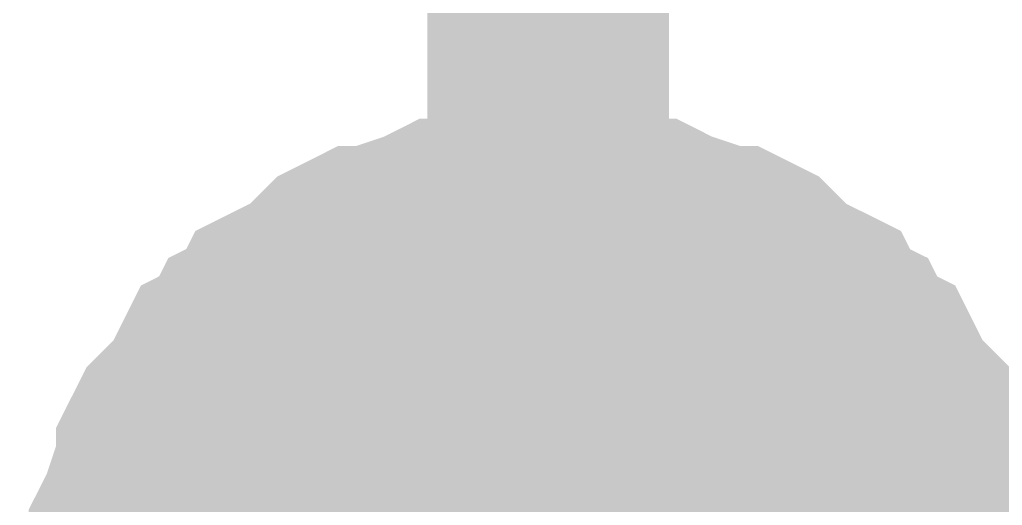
# Model space of a CAD drawing. Header units: inches. Extents: x 0 to 432, y 0 to 280.
# Drawn here: x 177.15 to 178.368, y 162.717 to 163.32 of the extents above; entities that cross this region are included whole.
import ezdxf

# ---------------------------------------------------------------- set-up
doc = ezdxf.new("R2010")
doc.units = ezdxf.units.IN
doc.layers.add('Sheet', color=255, linetype='Continuous')

msp = doc.modelspace()

# ---------------------------------------------------------------- linework, layer by layer
at = {"layer": 'Sheet'}
for points in [[(177.8053, 162.5529, 0.2997, 0.2997, 0), (177.8053, 167.6288, 0.2997, 0.2997, 0), (185.4197, 167.6288, 0.2997, 0.2997, 0)], [(177.2999, 162.5529, 0.2997, 0.2997, 0), (177.2999, 162.5753, 0.2997, 0.2997, 0), (177.2999, 162.609, 0.2997, 0.2997, 0), (177.3111, 162.6315, 0.2997, 0.2997, 0), (177.3111, 162.6539, 0.2997, 0.2997, 0), (177.3111, 162.6764, 0.2997, 0.2997, 0), (177.3224, 162.6988, 0.2997, 0.2997, 0), (177.3336, 162.7325, 0.2997, 0.2997, 0), (177.3448, 162.755, 0.2997, 0.2997, 0), (177.3448, 162.7775, 0.2997, 0.2997, 0), (177.3561, 162.7999, 0.2997, 0.2997, 0), (177.3673, 162.8111, 0.2997, 0.2997, 0), (177.3897, 162.8336, 0.2997, 0.2997, 0), (177.401, 162.8561, 0.2997, 0.2997, 0), (177.4122, 162.8785, 0.2997, 0.2997, 0), (177.4347, 162.8898, 0.2997, 0.2997, 0), (177.4459, 162.9122, 0.2997, 0.2997, 0), (177.4684, 162.9234, 0.2997, 0.2997, 0), (177.4796, 162.9459, 0.2997, 0.2997, 0), (177.5021, 162.9571, 0.2997, 0.2997, 0), (177.5245, 162.9684, 0.2997, 0.2997, 0), (177.547, 162.9908, 0.2997, 0.2997, 0), (177.5582, 163.002, 0.2997, 0.2997, 0), (177.5807, 163.0133, 0.2997, 0.2997, 0), (177.6031, 163.0133, 0.2997, 0.2997, 0), (177.6256, 163.0245, 0.2997, 0.2997, 0), (177.6593, 163.0357, 0.2997, 0.2997, 0), (177.6817, 163.047, 0.2997, 0.2997, 0), (177.7042, 163.047, 0.2997, 0.2997, 0), (177.7267, 163.047, 0.2997, 0.2997, 0), (177.7491, 163.0582, 0.2997, 0.2997, 0), (177.7828, 163.0582, 0.2997, 0.2997, 0), (177.8053, 163.0582, 0.2997, 0.2997, 0)], [(177.2999, 162.5529, 0.2997, 0.2997, 0), (177.2999, 162.5753, 0.2997, 0.2997, 0), (177.2999, 162.609, 0.2997, 0.2997, 0), (177.3111, 162.6315, 0.2997, 0.2997, 0), (177.3111, 162.6539, 0.2997, 0.2997, 0), (177.3111, 162.6764, 0.2997, 0.2997, 0), (177.3224, 162.6988, 0.2997, 0.2997, 0), (177.3336, 162.7325, 0.2997, 0.2997, 0), (177.3448, 162.755, 0.2997, 0.2997, 0), (177.3448, 162.7775, 0.2997, 0.2997, 0), (177.3561, 162.7999, 0.2997, 0.2997, 0), (177.3673, 162.8111, 0.2997, 0.2997, 0), (177.3897, 162.8336, 0.2997, 0.2997, 0), (177.401, 162.8561, 0.2997, 0.2997, 0), (177.4122, 162.8785, 0.2997, 0.2997, 0), (177.4347, 162.8898, 0.2997, 0.2997, 0), (177.4459, 162.9122, 0.2997, 0.2997, 0), (177.4684, 162.9234, 0.2997, 0.2997, 0), (177.4796, 162.9459, 0.2997, 0.2997, 0), (177.5021, 162.9571, 0.2997, 0.2997, 0), (177.5245, 162.9684, 0.2997, 0.2997, 0), (177.547, 162.9908, 0.2997, 0.2997, 0), (177.5582, 163.002, 0.2997, 0.2997, 0), (177.5807, 163.0133, 0.2997, 0.2997, 0), (177.6031, 163.0133, 0.2997, 0.2997, 0), (177.6256, 163.0245, 0.2997, 0.2997, 0), (177.6593, 163.0357, 0.2997, 0.2997, 0), (177.6817, 163.047, 0.2997, 0.2997, 0), (177.7042, 163.047, 0.2997, 0.2997, 0), (177.7267, 163.047, 0.2997, 0.2997, 0), (177.7491, 163.0582, 0.2997, 0.2997, 0), (177.7828, 163.0582, 0.2997, 0.2997, 0), (177.8053, 163.0582, 0.2997, 0.2997, 0)], [(177.2999, 162.5529, 0.2997, 0.2997, 0), (177.2999, 162.5753, 0.2997, 0.2997, 0), (177.2999, 162.609, 0.2997, 0.2997, 0), (177.3111, 162.6315, 0.2997, 0.2997, 0), (177.3111, 162.6539, 0.2997, 0.2997, 0), (177.3111, 162.6764, 0.2997, 0.2997, 0), (177.3224, 162.6988, 0.2997, 0.2997, 0), (177.3336, 162.7325, 0.2997, 0.2997, 0), (177.3448, 162.755, 0.2997, 0.2997, 0), (177.3448, 162.7775, 0.2997, 0.2997, 0), (177.3561, 162.7999, 0.2997, 0.2997, 0), (177.3673, 162.8111, 0.2997, 0.2997, 0), (177.3897, 162.8336, 0.2997, 0.2997, 0), (177.401, 162.8561, 0.2997, 0.2997, 0), (177.4122, 162.8785, 0.2997, 0.2997, 0), (177.4347, 162.8898, 0.2997, 0.2997, 0), (177.4459, 162.9122, 0.2997, 0.2997, 0), (177.4684, 162.9234, 0.2997, 0.2997, 0), (177.4796, 162.9459, 0.2997, 0.2997, 0), (177.5021, 162.9571, 0.2997, 0.2997, 0), (177.5245, 162.9684, 0.2997, 0.2997, 0), (177.547, 162.9908, 0.2997, 0.2997, 0), (177.5582, 163.002, 0.2997, 0.2997, 0), (177.5807, 163.0133, 0.2997, 0.2997, 0), (177.6031, 163.0133, 0.2997, 0.2997, 0), (177.6256, 163.0245, 0.2997, 0.2997, 0), (177.6593, 163.0357, 0.2997, 0.2997, 0), (177.6817, 163.047, 0.2997, 0.2997, 0), (177.7042, 163.047, 0.2997, 0.2997, 0), (177.7267, 163.047, 0.2997, 0.2997, 0), (177.7491, 163.0582, 0.2997, 0.2997, 0), (177.7828, 163.0582, 0.2997, 0.2997, 0), (177.8053, 163.0582, 0.2997, 0.2997, 0)], [(177.2999, 162.5529, 0.2997, 0.2997, 0), (177.2999, 162.5753, 0.2997, 0.2997, 0), (177.2999, 162.609, 0.2997, 0.2997, 0), (177.3111, 162.6315, 0.2997, 0.2997, 0), (177.3111, 162.6539, 0.2997, 0.2997, 0), (177.3111, 162.6764, 0.2997, 0.2997, 0), (177.3224, 162.6988, 0.2997, 0.2997, 0), (177.3336, 162.7325, 0.2997, 0.2997, 0), (177.3448, 162.755, 0.2997, 0.2997, 0), (177.3448, 162.7775, 0.2997, 0.2997, 0), (177.3561, 162.7999, 0.2997, 0.2997, 0), (177.3673, 162.8111, 0.2997, 0.2997, 0), (177.3897, 162.8336, 0.2997, 0.2997, 0), (177.401, 162.8561, 0.2997, 0.2997, 0), (177.4122, 162.8785, 0.2997, 0.2997, 0), (177.4347, 162.8898, 0.2997, 0.2997, 0), (177.4459, 162.9122, 0.2997, 0.2997, 0), (177.4684, 162.9234, 0.2997, 0.2997, 0), (177.4796, 162.9459, 0.2997, 0.2997, 0), (177.5021, 162.9571, 0.2997, 0.2997, 0), (177.5245, 162.9684, 0.2997, 0.2997, 0), (177.547, 162.9908, 0.2997, 0.2997, 0), (177.5582, 163.002, 0.2997, 0.2997, 0), (177.5807, 163.0133, 0.2997, 0.2997, 0), (177.6031, 163.0133, 0.2997, 0.2997, 0), (177.6256, 163.0245, 0.2997, 0.2997, 0), (177.6593, 163.0357, 0.2997, 0.2997, 0), (177.6817, 163.047, 0.2997, 0.2997, 0), (177.7042, 163.047, 0.2997, 0.2997, 0), (177.7267, 163.047, 0.2997, 0.2997, 0), (177.7491, 163.0582, 0.2997, 0.2997, 0), (177.7828, 163.0582, 0.2997, 0.2997, 0), (177.8053, 163.0582, 0.2997, 0.2997, 0)], [(177.2999, 162.5529, 0.2997, 0.2997, 0), (177.2999, 162.5753, 0.2997, 0.2997, 0), (177.2999, 162.609, 0.2997, 0.2997, 0), (177.3111, 162.6315, 0.2997, 0.2997, 0), (177.3111, 162.6539, 0.2997, 0.2997, 0), (177.3111, 162.6764, 0.2997, 0.2997, 0), (177.3224, 162.6988, 0.2997, 0.2997, 0), (177.3336, 162.7325, 0.2997, 0.2997, 0), (177.3448, 162.755, 0.2997, 0.2997, 0), (177.3448, 162.7775, 0.2997, 0.2997, 0), (177.3561, 162.7999, 0.2997, 0.2997, 0), (177.3673, 162.8111, 0.2997, 0.2997, 0), (177.3897, 162.8336, 0.2997, 0.2997, 0), (177.401, 162.8561, 0.2997, 0.2997, 0), (177.4122, 162.8785, 0.2997, 0.2997, 0), (177.4347, 162.8898, 0.2997, 0.2997, 0), (177.4459, 162.9122, 0.2997, 0.2997, 0), (177.4684, 162.9234, 0.2997, 0.2997, 0), (177.4796, 162.9459, 0.2997, 0.2997, 0), (177.5021, 162.9571, 0.2997, 0.2997, 0), (177.5245, 162.9684, 0.2997, 0.2997, 0), (177.547, 162.9908, 0.2997, 0.2997, 0), (177.5582, 163.002, 0.2997, 0.2997, 0), (177.5807, 163.0133, 0.2997, 0.2997, 0), (177.6031, 163.0133, 0.2997, 0.2997, 0), (177.6256, 163.0245, 0.2997, 0.2997, 0), (177.6593, 163.0357, 0.2997, 0.2997, 0), (177.6817, 163.047, 0.2997, 0.2997, 0), (177.7042, 163.047, 0.2997, 0.2997, 0), (177.7267, 163.047, 0.2997, 0.2997, 0), (177.7491, 163.0582, 0.2997, 0.2997, 0), (177.7828, 163.0582, 0.2997, 0.2997, 0), (177.8053, 163.0582, 0.2997, 0.2997, 0)], [(177.2999, 162.5529, 0.2997, 0.2997, 0), (177.2999, 162.5753, 0.2997, 0.2997, 0), (177.2999, 162.609, 0.2997, 0.2997, 0), (177.3111, 162.6315, 0.2997, 0.2997, 0), (177.3111, 162.6539, 0.2997, 0.2997, 0), (177.3111, 162.6764, 0.2997, 0.2997, 0), (177.3224, 162.6988, 0.2997, 0.2997, 0), (177.3336, 162.7325, 0.2997, 0.2997, 0), (177.3448, 162.755, 0.2997, 0.2997, 0), (177.3448, 162.7775, 0.2997, 0.2997, 0), (177.3561, 162.7999, 0.2997, 0.2997, 0), (177.3673, 162.8111, 0.2997, 0.2997, 0), (177.3897, 162.8336, 0.2997, 0.2997, 0), (177.401, 162.8561, 0.2997, 0.2997, 0), (177.4122, 162.8785, 0.2997, 0.2997, 0), (177.4347, 162.8898, 0.2997, 0.2997, 0), (177.4459, 162.9122, 0.2997, 0.2997, 0), (177.4684, 162.9234, 0.2997, 0.2997, 0), (177.4796, 162.9459, 0.2997, 0.2997, 0), (177.5021, 162.9571, 0.2997, 0.2997, 0), (177.5245, 162.9684, 0.2997, 0.2997, 0), (177.547, 162.9908, 0.2997, 0.2997, 0), (177.5582, 163.002, 0.2997, 0.2997, 0), (177.5807, 163.0133, 0.2997, 0.2997, 0), (177.6031, 163.0133, 0.2997, 0.2997, 0), (177.6256, 163.0245, 0.2997, 0.2997, 0), (177.6593, 163.0357, 0.2997, 0.2997, 0), (177.6817, 163.047, 0.2997, 0.2997, 0), (177.7042, 163.047, 0.2997, 0.2997, 0), (177.7267, 163.047, 0.2997, 0.2997, 0), (177.7491, 163.0582, 0.2997, 0.2997, 0), (177.7828, 163.0582, 0.2997, 0.2997, 0), (177.8053, 163.0582, 0.2997, 0.2997, 0)], [(177.2999, 162.5529, 0.2997, 0.2997, 0), (177.2999, 162.5753, 0.2997, 0.2997, 0), (177.2999, 162.609, 0.2997, 0.2997, 0), (177.3111, 162.6315, 0.2997, 0.2997, 0), (177.3111, 162.6539, 0.2997, 0.2997, 0), (177.3111, 162.6764, 0.2997, 0.2997, 0), (177.3224, 162.6988, 0.2997, 0.2997, 0), (177.3336, 162.7325, 0.2997, 0.2997, 0), (177.3448, 162.755, 0.2997, 0.2997, 0), (177.3448, 162.7775, 0.2997, 0.2997, 0), (177.3561, 162.7999, 0.2997, 0.2997, 0), (177.3673, 162.8111, 0.2997, 0.2997, 0), (177.3897, 162.8336, 0.2997, 0.2997, 0), (177.401, 162.8561, 0.2997, 0.2997, 0), (177.4122, 162.8785, 0.2997, 0.2997, 0), (177.4347, 162.8898, 0.2997, 0.2997, 0), (177.4459, 162.9122, 0.2997, 0.2997, 0), (177.4684, 162.9234, 0.2997, 0.2997, 0), (177.4796, 162.9459, 0.2997, 0.2997, 0), (177.5021, 162.9571, 0.2997, 0.2997, 0), (177.5245, 162.9684, 0.2997, 0.2997, 0), (177.547, 162.9908, 0.2997, 0.2997, 0), (177.5582, 163.002, 0.2997, 0.2997, 0), (177.5807, 163.0133, 0.2997, 0.2997, 0), (177.6031, 163.0133, 0.2997, 0.2997, 0), (177.6256, 163.0245, 0.2997, 0.2997, 0), (177.6593, 163.0357, 0.2997, 0.2997, 0), (177.6817, 163.047, 0.2997, 0.2997, 0), (177.7042, 163.047, 0.2997, 0.2997, 0), (177.7267, 163.047, 0.2997, 0.2997, 0), (177.7491, 163.0582, 0.2997, 0.2997, 0), (177.7828, 163.0582, 0.2997, 0.2997, 0), (177.8053, 163.0582, 0.2997, 0.2997, 0)], [(177.8053, 163.0582, 0.2997, 0.2997, 0), (177.8053, 163.0582, 0.2997, 0.2997, 0)], [(177.8053, 163.0582, 0.2997, 0.2997, 0), (177.8277, 163.0582, 0.2997, 0.2997, 0), (177.8614, 163.0582, 0.2997, 0.2997, 0), (177.8839, 163.047, 0.2997, 0.2997, 0), (177.9064, 163.047, 0.2997, 0.2997, 0), (177.9288, 163.047, 0.2997, 0.2997, 0), (177.9513, 163.0357, 0.2997, 0.2997, 0), (177.985, 163.0245, 0.2997, 0.2997, 0), (178.0074, 163.0133, 0.2997, 0.2997, 0), (178.0299, 163.0133, 0.2997, 0.2997, 0), (178.0524, 163.002, 0.2997, 0.2997, 0), (178.0636, 162.9908, 0.2997, 0.2997, 0), (178.0861, 162.9684, 0.2997, 0.2997, 0), (178.1085, 162.9571, 0.2997, 0.2997, 0), (178.131, 162.9459, 0.2997, 0.2997, 0), (178.1422, 162.9234, 0.2997, 0.2997, 0), (178.1647, 162.9122, 0.2997, 0.2997, 0), (178.1759, 162.8898, 0.2997, 0.2997, 0), (178.1984, 162.8785, 0.2997, 0.2997, 0), (178.2096, 162.8561, 0.2997, 0.2997, 0), (178.2208, 162.8336, 0.2997, 0.2997, 0), (178.2433, 162.8111, 0.2997, 0.2997, 0), (178.2545, 162.7999, 0.2997, 0.2997, 0), (178.2657, 162.7775, 0.2997, 0.2997, 0), (178.2657, 162.755, 0.2997, 0.2997, 0), (178.277, 162.7325, 0.2997, 0.2997, 0), (178.2882, 162.6988, 0.2997, 0.2997, 0), (178.2994, 162.6764, 0.2997, 0.2997, 0), (178.2994, 162.6539, 0.2997, 0.2997, 0), (178.2994, 162.6315, 0.2997, 0.2997, 0), (178.3107, 162.609, 0.2997, 0.2997, 0), (178.3107, 162.5753, 0.2997, 0.2997, 0), (178.3107, 162.5529, 0.2997, 0.2997, 0)], [(177.8053, 163.0582, 0.2997, 0.2997, 0), (177.8053, 163.0582, 0.2997, 0.2997, 0)], [(177.8053, 163.0582, 0.2997, 0.2997, 0), (177.8277, 163.0582, 0.2997, 0.2997, 0), (177.8614, 163.0582, 0.2997, 0.2997, 0), (177.8839, 163.047, 0.2997, 0.2997, 0), (177.9064, 163.047, 0.2997, 0.2997, 0), (177.9288, 163.047, 0.2997, 0.2997, 0), (177.9513, 163.0357, 0.2997, 0.2997, 0), (177.985, 163.0245, 0.2997, 0.2997, 0), (178.0074, 163.0133, 0.2997, 0.2997, 0), (178.0299, 163.0133, 0.2997, 0.2997, 0), (178.0524, 163.002, 0.2997, 0.2997, 0), (178.0636, 162.9908, 0.2997, 0.2997, 0), (178.0861, 162.9684, 0.2997, 0.2997, 0), (178.1085, 162.9571, 0.2997, 0.2997, 0), (178.131, 162.9459, 0.2997, 0.2997, 0), (178.1422, 162.9234, 0.2997, 0.2997, 0), (178.1647, 162.9122, 0.2997, 0.2997, 0), (178.1759, 162.8898, 0.2997, 0.2997, 0), (178.1984, 162.8785, 0.2997, 0.2997, 0), (178.2096, 162.8561, 0.2997, 0.2997, 0), (178.2208, 162.8336, 0.2997, 0.2997, 0), (178.2433, 162.8111, 0.2997, 0.2997, 0), (178.2545, 162.7999, 0.2997, 0.2997, 0), (178.2657, 162.7775, 0.2997, 0.2997, 0), (178.2657, 162.755, 0.2997, 0.2997, 0), (178.277, 162.7325, 0.2997, 0.2997, 0), (178.2882, 162.6988, 0.2997, 0.2997, 0), (178.2994, 162.6764, 0.2997, 0.2997, 0), (178.2994, 162.6539, 0.2997, 0.2997, 0), (178.2994, 162.6315, 0.2997, 0.2997, 0), (178.3107, 162.609, 0.2997, 0.2997, 0), (178.3107, 162.5753, 0.2997, 0.2997, 0), (178.3107, 162.5529, 0.2997, 0.2997, 0)], [(177.8053, 163.0582, 0.2997, 0.2997, 0), (177.8053, 163.0582, 0.2997, 0.2997, 0)], [(177.8053, 163.0582, 0.2997, 0.2997, 0), (177.8277, 163.0582, 0.2997, 0.2997, 0), (177.8614, 163.0582, 0.2997, 0.2997, 0), (177.8839, 163.047, 0.2997, 0.2997, 0), (177.9064, 163.047, 0.2997, 0.2997, 0), (177.9288, 163.047, 0.2997, 0.2997, 0), (177.9513, 163.0357, 0.2997, 0.2997, 0), (177.985, 163.0245, 0.2997, 0.2997, 0), (178.0074, 163.0133, 0.2997, 0.2997, 0), (178.0299, 163.0133, 0.2997, 0.2997, 0), (178.0524, 163.002, 0.2997, 0.2997, 0), (178.0636, 162.9908, 0.2997, 0.2997, 0), (178.0861, 162.9684, 0.2997, 0.2997, 0), (178.1085, 162.9571, 0.2997, 0.2997, 0), (178.131, 162.9459, 0.2997, 0.2997, 0), (178.1422, 162.9234, 0.2997, 0.2997, 0), (178.1647, 162.9122, 0.2997, 0.2997, 0), (178.1759, 162.8898, 0.2997, 0.2997, 0), (178.1984, 162.8785, 0.2997, 0.2997, 0), (178.2096, 162.8561, 0.2997, 0.2997, 0), (178.2208, 162.8336, 0.2997, 0.2997, 0), (178.2433, 162.8111, 0.2997, 0.2997, 0), (178.2545, 162.7999, 0.2997, 0.2997, 0), (178.2657, 162.7775, 0.2997, 0.2997, 0), (178.2657, 162.755, 0.2997, 0.2997, 0), (178.277, 162.7325, 0.2997, 0.2997, 0), (178.2882, 162.6988, 0.2997, 0.2997, 0), (178.2994, 162.6764, 0.2997, 0.2997, 0), (178.2994, 162.6539, 0.2997, 0.2997, 0), (178.2994, 162.6315, 0.2997, 0.2997, 0), (178.3107, 162.609, 0.2997, 0.2997, 0), (178.3107, 162.5753, 0.2997, 0.2997, 0), (178.3107, 162.5529, 0.2997, 0.2997, 0)], [(177.8053, 163.0582, 0.2997, 0.2997, 0), (177.8053, 163.0582, 0.2997, 0.2997, 0)], [(177.8053, 163.0582, 0.2997, 0.2997, 0), (177.8277, 163.0582, 0.2997, 0.2997, 0), (177.8614, 163.0582, 0.2997, 0.2997, 0), (177.8839, 163.047, 0.2997, 0.2997, 0), (177.9064, 163.047, 0.2997, 0.2997, 0), (177.9288, 163.047, 0.2997, 0.2997, 0), (177.9513, 163.0357, 0.2997, 0.2997, 0), (177.985, 163.0245, 0.2997, 0.2997, 0), (178.0074, 163.0133, 0.2997, 0.2997, 0), (178.0299, 163.0133, 0.2997, 0.2997, 0), (178.0524, 163.002, 0.2997, 0.2997, 0), (178.0636, 162.9908, 0.2997, 0.2997, 0), (178.0861, 162.9684, 0.2997, 0.2997, 0), (178.1085, 162.9571, 0.2997, 0.2997, 0), (178.131, 162.9459, 0.2997, 0.2997, 0), (178.1422, 162.9234, 0.2997, 0.2997, 0), (178.1647, 162.9122, 0.2997, 0.2997, 0), (178.1759, 162.8898, 0.2997, 0.2997, 0), (178.1984, 162.8785, 0.2997, 0.2997, 0), (178.2096, 162.8561, 0.2997, 0.2997, 0), (178.2208, 162.8336, 0.2997, 0.2997, 0), (178.2433, 162.8111, 0.2997, 0.2997, 0), (178.2545, 162.7999, 0.2997, 0.2997, 0), (178.2657, 162.7775, 0.2997, 0.2997, 0), (178.2657, 162.755, 0.2997, 0.2997, 0), (178.277, 162.7325, 0.2997, 0.2997, 0), (178.2882, 162.6988, 0.2997, 0.2997, 0), (178.2994, 162.6764, 0.2997, 0.2997, 0), (178.2994, 162.6539, 0.2997, 0.2997, 0), (178.2994, 162.6315, 0.2997, 0.2997, 0), (178.3107, 162.609, 0.2997, 0.2997, 0), (178.3107, 162.5753, 0.2997, 0.2997, 0), (178.3107, 162.5529, 0.2997, 0.2997, 0)], [(177.8053, 163.0582, 0.2997, 0.2997, 0), (177.8053, 163.0582, 0.2997, 0.2997, 0)], [(177.8053, 163.0582, 0.2997, 0.2997, 0), (177.8277, 163.0582, 0.2997, 0.2997, 0), (177.8614, 163.0582, 0.2997, 0.2997, 0), (177.8839, 163.047, 0.2997, 0.2997, 0), (177.9064, 163.047, 0.2997, 0.2997, 0), (177.9288, 163.047, 0.2997, 0.2997, 0), (177.9513, 163.0357, 0.2997, 0.2997, 0), (177.985, 163.0245, 0.2997, 0.2997, 0), (178.0074, 163.0133, 0.2997, 0.2997, 0), (178.0299, 163.0133, 0.2997, 0.2997, 0), (178.0524, 163.002, 0.2997, 0.2997, 0), (178.0636, 162.9908, 0.2997, 0.2997, 0), (178.0861, 162.9684, 0.2997, 0.2997, 0), (178.1085, 162.9571, 0.2997, 0.2997, 0), (178.131, 162.9459, 0.2997, 0.2997, 0), (178.1422, 162.9234, 0.2997, 0.2997, 0), (178.1647, 162.9122, 0.2997, 0.2997, 0), (178.1759, 162.8898, 0.2997, 0.2997, 0), (178.1984, 162.8785, 0.2997, 0.2997, 0), (178.2096, 162.8561, 0.2997, 0.2997, 0), (178.2208, 162.8336, 0.2997, 0.2997, 0), (178.2433, 162.8111, 0.2997, 0.2997, 0), (178.2545, 162.7999, 0.2997, 0.2997, 0), (178.2657, 162.7775, 0.2997, 0.2997, 0), (178.2657, 162.755, 0.2997, 0.2997, 0), (178.277, 162.7325, 0.2997, 0.2997, 0), (178.2882, 162.6988, 0.2997, 0.2997, 0), (178.2994, 162.6764, 0.2997, 0.2997, 0), (178.2994, 162.6539, 0.2997, 0.2997, 0), (178.2994, 162.6315, 0.2997, 0.2997, 0), (178.3107, 162.609, 0.2997, 0.2997, 0), (178.3107, 162.5753, 0.2997, 0.2997, 0), (178.3107, 162.5529, 0.2997, 0.2997, 0)], [(177.8053, 163.0582, 0.2997, 0.2997, 0), (177.8053, 163.0582, 0.2997, 0.2997, 0)], [(177.8053, 163.0582, 0.2997, 0.2997, 0), (177.8277, 163.0582, 0.2997, 0.2997, 0), (177.8614, 163.0582, 0.2997, 0.2997, 0), (177.8839, 163.047, 0.2997, 0.2997, 0), (177.9064, 163.047, 0.2997, 0.2997, 0), (177.9288, 163.047, 0.2997, 0.2997, 0), (177.9513, 163.0357, 0.2997, 0.2997, 0), (177.985, 163.0245, 0.2997, 0.2997, 0), (178.0074, 163.0133, 0.2997, 0.2997, 0), (178.0299, 163.0133, 0.2997, 0.2997, 0), (178.0524, 163.002, 0.2997, 0.2997, 0), (178.0636, 162.9908, 0.2997, 0.2997, 0), (178.0861, 162.9684, 0.2997, 0.2997, 0), (178.1085, 162.9571, 0.2997, 0.2997, 0), (178.131, 162.9459, 0.2997, 0.2997, 0), (178.1422, 162.9234, 0.2997, 0.2997, 0), (178.1647, 162.9122, 0.2997, 0.2997, 0), (178.1759, 162.8898, 0.2997, 0.2997, 0), (178.1984, 162.8785, 0.2997, 0.2997, 0), (178.2096, 162.8561, 0.2997, 0.2997, 0), (178.2208, 162.8336, 0.2997, 0.2997, 0), (178.2433, 162.8111, 0.2997, 0.2997, 0), (178.2545, 162.7999, 0.2997, 0.2997, 0), (178.2657, 162.7775, 0.2997, 0.2997, 0), (178.2657, 162.755, 0.2997, 0.2997, 0), (178.277, 162.7325, 0.2997, 0.2997, 0), (178.2882, 162.6988, 0.2997, 0.2997, 0), (178.2994, 162.6764, 0.2997, 0.2997, 0), (178.2994, 162.6539, 0.2997, 0.2997, 0), (178.2994, 162.6315, 0.2997, 0.2997, 0), (178.3107, 162.609, 0.2997, 0.2997, 0), (178.3107, 162.5753, 0.2997, 0.2997, 0), (178.3107, 162.5529, 0.2997, 0.2997, 0)], [(177.8053, 163.0582, 0.2997, 0.2997, 0), (177.8053, 163.0582, 0.2997, 0.2997, 0)], [(177.8053, 163.0582, 0.2997, 0.2997, 0), (177.8277, 163.0582, 0.2997, 0.2997, 0), (177.8614, 163.0582, 0.2997, 0.2997, 0), (177.8839, 163.047, 0.2997, 0.2997, 0), (177.9064, 163.047, 0.2997, 0.2997, 0), (177.9288, 163.047, 0.2997, 0.2997, 0), (177.9513, 163.0357, 0.2997, 0.2997, 0), (177.985, 163.0245, 0.2997, 0.2997, 0), (178.0074, 163.0133, 0.2997, 0.2997, 0), (178.0299, 163.0133, 0.2997, 0.2997, 0), (178.0524, 163.002, 0.2997, 0.2997, 0), (178.0636, 162.9908, 0.2997, 0.2997, 0), (178.0861, 162.9684, 0.2997, 0.2997, 0), (178.1085, 162.9571, 0.2997, 0.2997, 0), (178.131, 162.9459, 0.2997, 0.2997, 0), (178.1422, 162.9234, 0.2997, 0.2997, 0), (178.1647, 162.9122, 0.2997, 0.2997, 0), (178.1759, 162.8898, 0.2997, 0.2997, 0), (178.1984, 162.8785, 0.2997, 0.2997, 0), (178.2096, 162.8561, 0.2997, 0.2997, 0), (178.2208, 162.8336, 0.2997, 0.2997, 0), (178.2433, 162.8111, 0.2997, 0.2997, 0), (178.2545, 162.7999, 0.2997, 0.2997, 0), (178.2657, 162.7775, 0.2997, 0.2997, 0), (178.2657, 162.755, 0.2997, 0.2997, 0), (178.277, 162.7325, 0.2997, 0.2997, 0), (178.2882, 162.6988, 0.2997, 0.2997, 0), (178.2994, 162.6764, 0.2997, 0.2997, 0), (178.2994, 162.6539, 0.2997, 0.2997, 0), (178.2994, 162.6315, 0.2997, 0.2997, 0), (178.3107, 162.609, 0.2997, 0.2997, 0), (178.3107, 162.5753, 0.2997, 0.2997, 0), (178.3107, 162.5529, 0.2997, 0.2997, 0)], [(177.3111, 162.6539, 0.0991, 0.0991, 0), (177.3111, 162.6764, 0.0991, 0.0991, 0), (177.3224, 162.6988, 0.0991, 0.0991, 0), (177.3336, 162.7325, 0.0991, 0.0991, 0), (177.3448, 162.755, 0.0991, 0.0991, 0), (177.3448, 162.7775, 0.0991, 0.0991, 0), (177.3561, 162.7999, 0.0991, 0.0991, 0), (177.3673, 162.8111, 0.0991, 0.0991, 0), (177.3897, 162.8336, 0.0991, 0.0991, 0), (177.401, 162.8561, 0.0991, 0.0991, 0), (177.4122, 162.8785, 0.0991, 0.0991, 0), (177.4347, 162.8898, 0.0991, 0.0991, 0), (177.4459, 162.9122, 0.0991, 0.0991, 0), (177.4684, 162.9234, 0.0991, 0.0991, 0), (177.4796, 162.9459, 0.0991, 0.0991, 0), (177.5021, 162.9571, 0.0991, 0.0991, 0), (177.5245, 162.9684, 0.0991, 0.0991, 0), (177.547, 162.9908, 0.0991, 0.0991, 0), (177.5582, 163.002, 0.0991, 0.0991, 0), (177.5807, 163.0133, 0.0991, 0.0991, 0), (177.6031, 163.0133, 0.0991, 0.0991, 0), (177.6256, 163.0245, 0.0991, 0.0991, 0), (177.6593, 163.0357, 0.0991, 0.0991, 0), (177.6817, 163.047, 0.0991, 0.0991, 0), (177.7042, 163.047, 0.0991, 0.0991, 0), (177.7267, 163.047, 0.0991, 0.0991, 0), (177.7491, 163.0582, 0.0991, 0.0991, 0), (177.7828, 163.0582, 0.0991, 0.0991, 0), (177.8053, 163.0582, 0.0991, 0.0991, 0)], [(177.3111, 162.6539, 0.0991, 0.0991, 0), (177.3111, 162.6764, 0.0991, 0.0991, 0), (177.3224, 162.6988, 0.0991, 0.0991, 0), (177.3336, 162.7325, 0.0991, 0.0991, 0), (177.3448, 162.755, 0.0991, 0.0991, 0), (177.3448, 162.7775, 0.0991, 0.0991, 0), (177.3561, 162.7999, 0.0991, 0.0991, 0), (177.3673, 162.8111, 0.0991, 0.0991, 0), (177.3897, 162.8336, 0.0991, 0.0991, 0), (177.401, 162.8561, 0.0991, 0.0991, 0), (177.4122, 162.8785, 0.0991, 0.0991, 0), (177.4347, 162.8898, 0.0991, 0.0991, 0), (177.4459, 162.9122, 0.0991, 0.0991, 0), (177.4684, 162.9234, 0.0991, 0.0991, 0), (177.4796, 162.9459, 0.0991, 0.0991, 0), (177.5021, 162.9571, 0.0991, 0.0991, 0), (177.5245, 162.9684, 0.0991, 0.0991, 0), (177.547, 162.9908, 0.0991, 0.0991, 0), (177.5582, 163.002, 0.0991, 0.0991, 0), (177.5807, 163.0133, 0.0991, 0.0991, 0), (177.6031, 163.0133, 0.0991, 0.0991, 0), (177.6256, 163.0245, 0.0991, 0.0991, 0), (177.6593, 163.0357, 0.0991, 0.0991, 0), (177.6817, 163.047, 0.0991, 0.0991, 0), (177.7042, 163.047, 0.0991, 0.0991, 0), (177.7267, 163.047, 0.0991, 0.0991, 0), (177.7491, 163.0582, 0.0991, 0.0991, 0), (177.7828, 163.0582, 0.0991, 0.0991, 0), (177.8053, 163.0582, 0.0991, 0.0991, 0)], [(177.3111, 162.6539, 0.0991, 0.0991, 0), (177.3111, 162.6764, 0.0991, 0.0991, 0), (177.3224, 162.6988, 0.0991, 0.0991, 0), (177.3336, 162.7325, 0.0991, 0.0991, 0), (177.3448, 162.755, 0.0991, 0.0991, 0), (177.3448, 162.7775, 0.0991, 0.0991, 0), (177.3561, 162.7999, 0.0991, 0.0991, 0), (177.3673, 162.8111, 0.0991, 0.0991, 0), (177.3897, 162.8336, 0.0991, 0.0991, 0), (177.401, 162.8561, 0.0991, 0.0991, 0), (177.4122, 162.8785, 0.0991, 0.0991, 0), (177.4347, 162.8898, 0.0991, 0.0991, 0), (177.4459, 162.9122, 0.0991, 0.0991, 0), (177.4684, 162.9234, 0.0991, 0.0991, 0), (177.4796, 162.9459, 0.0991, 0.0991, 0), (177.5021, 162.9571, 0.0991, 0.0991, 0), (177.5245, 162.9684, 0.0991, 0.0991, 0), (177.547, 162.9908, 0.0991, 0.0991, 0), (177.5582, 163.002, 0.0991, 0.0991, 0), (177.5807, 163.0133, 0.0991, 0.0991, 0), (177.6031, 163.0133, 0.0991, 0.0991, 0), (177.6256, 163.0245, 0.0991, 0.0991, 0), (177.6593, 163.0357, 0.0991, 0.0991, 0), (177.6817, 163.047, 0.0991, 0.0991, 0), (177.7042, 163.047, 0.0991, 0.0991, 0), (177.7267, 163.047, 0.0991, 0.0991, 0), (177.7491, 163.0582, 0.0991, 0.0991, 0), (177.7828, 163.0582, 0.0991, 0.0991, 0), (177.8053, 163.0582, 0.0991, 0.0991, 0)], [(177.3111, 162.6539, 0.0991, 0.0991, 0), (177.3111, 162.6764, 0.0991, 0.0991, 0), (177.3224, 162.6988, 0.0991, 0.0991, 0), (177.3336, 162.7325, 0.0991, 0.0991, 0), (177.3448, 162.755, 0.0991, 0.0991, 0), (177.3448, 162.7775, 0.0991, 0.0991, 0), (177.3561, 162.7999, 0.0991, 0.0991, 0), (177.3673, 162.8111, 0.0991, 0.0991, 0), (177.3897, 162.8336, 0.0991, 0.0991, 0), (177.401, 162.8561, 0.0991, 0.0991, 0), (177.4122, 162.8785, 0.0991, 0.0991, 0), (177.4347, 162.8898, 0.0991, 0.0991, 0), (177.4459, 162.9122, 0.0991, 0.0991, 0), (177.4684, 162.9234, 0.0991, 0.0991, 0), (177.4796, 162.9459, 0.0991, 0.0991, 0), (177.5021, 162.9571, 0.0991, 0.0991, 0), (177.5245, 162.9684, 0.0991, 0.0991, 0), (177.547, 162.9908, 0.0991, 0.0991, 0), (177.5582, 163.002, 0.0991, 0.0991, 0), (177.5807, 163.0133, 0.0991, 0.0991, 0), (177.6031, 163.0133, 0.0991, 0.0991, 0), (177.6256, 163.0245, 0.0991, 0.0991, 0), (177.6593, 163.0357, 0.0991, 0.0991, 0), (177.6817, 163.047, 0.0991, 0.0991, 0), (177.7042, 163.047, 0.0991, 0.0991, 0), (177.7267, 163.047, 0.0991, 0.0991, 0), (177.7491, 163.0582, 0.0991, 0.0991, 0), (177.7828, 163.0582, 0.0991, 0.0991, 0), (177.8053, 163.0582, 0.0991, 0.0991, 0)], [(177.3111, 162.6539, 0.0991, 0.0991, 0), (177.3111, 162.6764, 0.0991, 0.0991, 0), (177.3224, 162.6988, 0.0991, 0.0991, 0), (177.3336, 162.7325, 0.0991, 0.0991, 0), (177.3448, 162.755, 0.0991, 0.0991, 0), (177.3448, 162.7775, 0.0991, 0.0991, 0), (177.3561, 162.7999, 0.0991, 0.0991, 0), (177.3673, 162.8111, 0.0991, 0.0991, 0), (177.3897, 162.8336, 0.0991, 0.0991, 0), (177.401, 162.8561, 0.0991, 0.0991, 0), (177.4122, 162.8785, 0.0991, 0.0991, 0), (177.4347, 162.8898, 0.0991, 0.0991, 0), (177.4459, 162.9122, 0.0991, 0.0991, 0), (177.4684, 162.9234, 0.0991, 0.0991, 0), (177.4796, 162.9459, 0.0991, 0.0991, 0), (177.5021, 162.9571, 0.0991, 0.0991, 0), (177.5245, 162.9684, 0.0991, 0.0991, 0), (177.547, 162.9908, 0.0991, 0.0991, 0), (177.5582, 163.002, 0.0991, 0.0991, 0), (177.5807, 163.0133, 0.0991, 0.0991, 0), (177.6031, 163.0133, 0.0991, 0.0991, 0), (177.6256, 163.0245, 0.0991, 0.0991, 0), (177.6593, 163.0357, 0.0991, 0.0991, 0), (177.6817, 163.047, 0.0991, 0.0991, 0), (177.7042, 163.047, 0.0991, 0.0991, 0), (177.7267, 163.047, 0.0991, 0.0991, 0), (177.7491, 163.0582, 0.0991, 0.0991, 0), (177.7828, 163.0582, 0.0991, 0.0991, 0), (177.8053, 163.0582, 0.0991, 0.0991, 0)], [(177.3111, 162.6539, 0.0991, 0.0991, 0), (177.3111, 162.6764, 0.0991, 0.0991, 0), (177.3224, 162.6988, 0.0991, 0.0991, 0), (177.3336, 162.7325, 0.0991, 0.0991, 0), (177.3448, 162.755, 0.0991, 0.0991, 0), (177.3448, 162.7775, 0.0991, 0.0991, 0), (177.3561, 162.7999, 0.0991, 0.0991, 0), (177.3673, 162.8111, 0.0991, 0.0991, 0), (177.3897, 162.8336, 0.0991, 0.0991, 0), (177.401, 162.8561, 0.0991, 0.0991, 0), (177.4122, 162.8785, 0.0991, 0.0991, 0), (177.4347, 162.8898, 0.0991, 0.0991, 0), (177.4459, 162.9122, 0.0991, 0.0991, 0), (177.4684, 162.9234, 0.0991, 0.0991, 0), (177.4796, 162.9459, 0.0991, 0.0991, 0), (177.5021, 162.9571, 0.0991, 0.0991, 0), (177.5245, 162.9684, 0.0991, 0.0991, 0), (177.547, 162.9908, 0.0991, 0.0991, 0), (177.5582, 163.002, 0.0991, 0.0991, 0), (177.5807, 163.0133, 0.0991, 0.0991, 0), (177.6031, 163.0133, 0.0991, 0.0991, 0), (177.6256, 163.0245, 0.0991, 0.0991, 0), (177.6593, 163.0357, 0.0991, 0.0991, 0), (177.6817, 163.047, 0.0991, 0.0991, 0), (177.7042, 163.047, 0.0991, 0.0991, 0), (177.7267, 163.047, 0.0991, 0.0991, 0), (177.7491, 163.0582, 0.0991, 0.0991, 0), (177.7828, 163.0582, 0.0991, 0.0991, 0), (177.8053, 163.0582, 0.0991, 0.0991, 0)], [(177.3111, 162.6539, 0.0991, 0.0991, 0), (177.3111, 162.6764, 0.0991, 0.0991, 0), (177.3224, 162.6988, 0.0991, 0.0991, 0), (177.3336, 162.7325, 0.0991, 0.0991, 0), (177.3448, 162.755, 0.0991, 0.0991, 0), (177.3448, 162.7775, 0.0991, 0.0991, 0), (177.3561, 162.7999, 0.0991, 0.0991, 0), (177.3673, 162.8111, 0.0991, 0.0991, 0), (177.3897, 162.8336, 0.0991, 0.0991, 0), (177.401, 162.8561, 0.0991, 0.0991, 0), (177.4122, 162.8785, 0.0991, 0.0991, 0), (177.4347, 162.8898, 0.0991, 0.0991, 0), (177.4459, 162.9122, 0.0991, 0.0991, 0), (177.4684, 162.9234, 0.0991, 0.0991, 0), (177.4796, 162.9459, 0.0991, 0.0991, 0), (177.5021, 162.9571, 0.0991, 0.0991, 0), (177.5245, 162.9684, 0.0991, 0.0991, 0), (177.547, 162.9908, 0.0991, 0.0991, 0), (177.5582, 163.002, 0.0991, 0.0991, 0), (177.5807, 163.0133, 0.0991, 0.0991, 0), (177.6031, 163.0133, 0.0991, 0.0991, 0), (177.6256, 163.0245, 0.0991, 0.0991, 0), (177.6593, 163.0357, 0.0991, 0.0991, 0), (177.6817, 163.047, 0.0991, 0.0991, 0), (177.7042, 163.047, 0.0991, 0.0991, 0), (177.7267, 163.047, 0.0991, 0.0991, 0), (177.7491, 163.0582, 0.0991, 0.0991, 0), (177.7828, 163.0582, 0.0991, 0.0991, 0), (177.8053, 163.0582, 0.0991, 0.0991, 0)], [(177.8053, 163.0582, 0.0991, 0.0991, 0), (177.8053, 163.0582, 0.0991, 0.0991, 0)], [(177.8053, 163.0582, 0.0991, 0.0991, 0), (177.8277, 163.0582, 0.0991, 0.0991, 0), (177.8614, 163.0582, 0.0991, 0.0991, 0), (177.8839, 163.047, 0.0991, 0.0991, 0), (177.9064, 163.047, 0.0991, 0.0991, 0), (177.9288, 163.047, 0.0991, 0.0991, 0), (177.9513, 163.0357, 0.0991, 0.0991, 0), (177.985, 163.0245, 0.0991, 0.0991, 0), (178.0074, 163.0133, 0.0991, 0.0991, 0), (178.0299, 163.0133, 0.0991, 0.0991, 0), (178.0524, 163.002, 0.0991, 0.0991, 0), (178.0636, 162.9908, 0.0991, 0.0991, 0), (178.0861, 162.9684, 0.0991, 0.0991, 0), (178.1085, 162.9571, 0.0991, 0.0991, 0), (178.131, 162.9459, 0.0991, 0.0991, 0), (178.1422, 162.9234, 0.0991, 0.0991, 0), (178.1647, 162.9122, 0.0991, 0.0991, 0), (178.1759, 162.8898, 0.0991, 0.0991, 0), (178.1984, 162.8785, 0.0991, 0.0991, 0), (178.2096, 162.8561, 0.0991, 0.0991, 0), (178.2208, 162.8336, 0.0991, 0.0991, 0), (178.2433, 162.8111, 0.0991, 0.0991, 0), (178.2545, 162.7999, 0.0991, 0.0991, 0), (178.2657, 162.7775, 0.0991, 0.0991, 0), (178.2657, 162.755, 0.0991, 0.0991, 0), (178.277, 162.7325, 0.0991, 0.0991, 0), (178.2882, 162.6988, 0.0991, 0.0991, 0), (178.2994, 162.6764, 0.0991, 0.0991, 0), (178.2994, 162.6539, 0.0991, 0.0991, 0)], [(177.8053, 163.0582, 0.0991, 0.0991, 0), (177.8053, 163.0582, 0.0991, 0.0991, 0)], [(177.8053, 163.0582, 0.0991, 0.0991, 0), (177.8277, 163.0582, 0.0991, 0.0991, 0), (177.8614, 163.0582, 0.0991, 0.0991, 0), (177.8839, 163.047, 0.0991, 0.0991, 0), (177.9064, 163.047, 0.0991, 0.0991, 0), (177.9288, 163.047, 0.0991, 0.0991, 0), (177.9513, 163.0357, 0.0991, 0.0991, 0), (177.985, 163.0245, 0.0991, 0.0991, 0), (178.0074, 163.0133, 0.0991, 0.0991, 0), (178.0299, 163.0133, 0.0991, 0.0991, 0), (178.0524, 163.002, 0.0991, 0.0991, 0), (178.0636, 162.9908, 0.0991, 0.0991, 0), (178.0861, 162.9684, 0.0991, 0.0991, 0), (178.1085, 162.9571, 0.0991, 0.0991, 0), (178.131, 162.9459, 0.0991, 0.0991, 0), (178.1422, 162.9234, 0.0991, 0.0991, 0), (178.1647, 162.9122, 0.0991, 0.0991, 0), (178.1759, 162.8898, 0.0991, 0.0991, 0), (178.1984, 162.8785, 0.0991, 0.0991, 0), (178.2096, 162.8561, 0.0991, 0.0991, 0), (178.2208, 162.8336, 0.0991, 0.0991, 0), (178.2433, 162.8111, 0.0991, 0.0991, 0), (178.2545, 162.7999, 0.0991, 0.0991, 0), (178.2657, 162.7775, 0.0991, 0.0991, 0), (178.2657, 162.755, 0.0991, 0.0991, 0), (178.277, 162.7325, 0.0991, 0.0991, 0), (178.2882, 162.6988, 0.0991, 0.0991, 0), (178.2994, 162.6764, 0.0991, 0.0991, 0), (178.2994, 162.6539, 0.0991, 0.0991, 0)], [(177.8053, 163.0582, 0.0991, 0.0991, 0), (177.8053, 163.0582, 0.0991, 0.0991, 0)], [(177.8053, 163.0582, 0.0991, 0.0991, 0), (177.8277, 163.0582, 0.0991, 0.0991, 0), (177.8614, 163.0582, 0.0991, 0.0991, 0), (177.8839, 163.047, 0.0991, 0.0991, 0), (177.9064, 163.047, 0.0991, 0.0991, 0), (177.9288, 163.047, 0.0991, 0.0991, 0), (177.9513, 163.0357, 0.0991, 0.0991, 0), (177.985, 163.0245, 0.0991, 0.0991, 0), (178.0074, 163.0133, 0.0991, 0.0991, 0), (178.0299, 163.0133, 0.0991, 0.0991, 0), (178.0524, 163.002, 0.0991, 0.0991, 0), (178.0636, 162.9908, 0.0991, 0.0991, 0), (178.0861, 162.9684, 0.0991, 0.0991, 0), (178.1085, 162.9571, 0.0991, 0.0991, 0), (178.131, 162.9459, 0.0991, 0.0991, 0), (178.1422, 162.9234, 0.0991, 0.0991, 0), (178.1647, 162.9122, 0.0991, 0.0991, 0), (178.1759, 162.8898, 0.0991, 0.0991, 0), (178.1984, 162.8785, 0.0991, 0.0991, 0), (178.2096, 162.8561, 0.0991, 0.0991, 0), (178.2208, 162.8336, 0.0991, 0.0991, 0), (178.2433, 162.8111, 0.0991, 0.0991, 0), (178.2545, 162.7999, 0.0991, 0.0991, 0), (178.2657, 162.7775, 0.0991, 0.0991, 0), (178.2657, 162.755, 0.0991, 0.0991, 0), (178.277, 162.7325, 0.0991, 0.0991, 0), (178.2882, 162.6988, 0.0991, 0.0991, 0), (178.2994, 162.6764, 0.0991, 0.0991, 0), (178.2994, 162.6539, 0.0991, 0.0991, 0)], [(177.8053, 163.0582, 0.0991, 0.0991, 0), (177.8053, 163.0582, 0.0991, 0.0991, 0)], [(177.8053, 163.0582, 0.0991, 0.0991, 0), (177.8277, 163.0582, 0.0991, 0.0991, 0), (177.8614, 163.0582, 0.0991, 0.0991, 0), (177.8839, 163.047, 0.0991, 0.0991, 0), (177.9064, 163.047, 0.0991, 0.0991, 0), (177.9288, 163.047, 0.0991, 0.0991, 0), (177.9513, 163.0357, 0.0991, 0.0991, 0), (177.985, 163.0245, 0.0991, 0.0991, 0), (178.0074, 163.0133, 0.0991, 0.0991, 0), (178.0299, 163.0133, 0.0991, 0.0991, 0), (178.0524, 163.002, 0.0991, 0.0991, 0), (178.0636, 162.9908, 0.0991, 0.0991, 0), (178.0861, 162.9684, 0.0991, 0.0991, 0), (178.1085, 162.9571, 0.0991, 0.0991, 0), (178.131, 162.9459, 0.0991, 0.0991, 0), (178.1422, 162.9234, 0.0991, 0.0991, 0), (178.1647, 162.9122, 0.0991, 0.0991, 0), (178.1759, 162.8898, 0.0991, 0.0991, 0), (178.1984, 162.8785, 0.0991, 0.0991, 0), (178.2096, 162.8561, 0.0991, 0.0991, 0), (178.2208, 162.8336, 0.0991, 0.0991, 0), (178.2433, 162.8111, 0.0991, 0.0991, 0), (178.2545, 162.7999, 0.0991, 0.0991, 0), (178.2657, 162.7775, 0.0991, 0.0991, 0), (178.2657, 162.755, 0.0991, 0.0991, 0), (178.277, 162.7325, 0.0991, 0.0991, 0), (178.2882, 162.6988, 0.0991, 0.0991, 0), (178.2994, 162.6764, 0.0991, 0.0991, 0), (178.2994, 162.6539, 0.0991, 0.0991, 0)], [(177.8053, 163.0582, 0.0991, 0.0991, 0), (177.8053, 163.0582, 0.0991, 0.0991, 0)], [(177.8053, 163.0582, 0.0991, 0.0991, 0), (177.8277, 163.0582, 0.0991, 0.0991, 0), (177.8614, 163.0582, 0.0991, 0.0991, 0), (177.8839, 163.047, 0.0991, 0.0991, 0), (177.9064, 163.047, 0.0991, 0.0991, 0), (177.9288, 163.047, 0.0991, 0.0991, 0), (177.9513, 163.0357, 0.0991, 0.0991, 0), (177.985, 163.0245, 0.0991, 0.0991, 0), (178.0074, 163.0133, 0.0991, 0.0991, 0), (178.0299, 163.0133, 0.0991, 0.0991, 0), (178.0524, 163.002, 0.0991, 0.0991, 0), (178.0636, 162.9908, 0.0991, 0.0991, 0), (178.0861, 162.9684, 0.0991, 0.0991, 0), (178.1085, 162.9571, 0.0991, 0.0991, 0), (178.131, 162.9459, 0.0991, 0.0991, 0), (178.1422, 162.9234, 0.0991, 0.0991, 0), (178.1647, 162.9122, 0.0991, 0.0991, 0), (178.1759, 162.8898, 0.0991, 0.0991, 0), (178.1984, 162.8785, 0.0991, 0.0991, 0), (178.2096, 162.8561, 0.0991, 0.0991, 0), (178.2208, 162.8336, 0.0991, 0.0991, 0), (178.2433, 162.8111, 0.0991, 0.0991, 0), (178.2545, 162.7999, 0.0991, 0.0991, 0), (178.2657, 162.7775, 0.0991, 0.0991, 0), (178.2657, 162.755, 0.0991, 0.0991, 0), (178.277, 162.7325, 0.0991, 0.0991, 0), (178.2882, 162.6988, 0.0991, 0.0991, 0), (178.2994, 162.6764, 0.0991, 0.0991, 0), (178.2994, 162.6539, 0.0991, 0.0991, 0)], [(177.8053, 163.0582, 0.0991, 0.0991, 0), (177.8053, 163.0582, 0.0991, 0.0991, 0)], [(177.8053, 163.0582, 0.0991, 0.0991, 0), (177.8277, 163.0582, 0.0991, 0.0991, 0), (177.8614, 163.0582, 0.0991, 0.0991, 0), (177.8839, 163.047, 0.0991, 0.0991, 0), (177.9064, 163.047, 0.0991, 0.0991, 0), (177.9288, 163.047, 0.0991, 0.0991, 0), (177.9513, 163.0357, 0.0991, 0.0991, 0), (177.985, 163.0245, 0.0991, 0.0991, 0), (178.0074, 163.0133, 0.0991, 0.0991, 0), (178.0299, 163.0133, 0.0991, 0.0991, 0), (178.0524, 163.002, 0.0991, 0.0991, 0), (178.0636, 162.9908, 0.0991, 0.0991, 0), (178.0861, 162.9684, 0.0991, 0.0991, 0), (178.1085, 162.9571, 0.0991, 0.0991, 0), (178.131, 162.9459, 0.0991, 0.0991, 0), (178.1422, 162.9234, 0.0991, 0.0991, 0), (178.1647, 162.9122, 0.0991, 0.0991, 0), (178.1759, 162.8898, 0.0991, 0.0991, 0), (178.1984, 162.8785, 0.0991, 0.0991, 0), (178.2096, 162.8561, 0.0991, 0.0991, 0), (178.2208, 162.8336, 0.0991, 0.0991, 0), (178.2433, 162.8111, 0.0991, 0.0991, 0), (178.2545, 162.7999, 0.0991, 0.0991, 0), (178.2657, 162.7775, 0.0991, 0.0991, 0), (178.2657, 162.755, 0.0991, 0.0991, 0), (178.277, 162.7325, 0.0991, 0.0991, 0), (178.2882, 162.6988, 0.0991, 0.0991, 0), (178.2994, 162.6764, 0.0991, 0.0991, 0), (178.2994, 162.6539, 0.0991, 0.0991, 0)], [(177.8053, 163.0582, 0.0991, 0.0991, 0), (177.8053, 163.0582, 0.0991, 0.0991, 0)], [(177.8053, 163.0582, 0.0991, 0.0991, 0), (177.8277, 163.0582, 0.0991, 0.0991, 0), (177.8614, 163.0582, 0.0991, 0.0991, 0), (177.8839, 163.047, 0.0991, 0.0991, 0), (177.9064, 163.047, 0.0991, 0.0991, 0), (177.9288, 163.047, 0.0991, 0.0991, 0), (177.9513, 163.0357, 0.0991, 0.0991, 0), (177.985, 163.0245, 0.0991, 0.0991, 0), (178.0074, 163.0133, 0.0991, 0.0991, 0), (178.0299, 163.0133, 0.0991, 0.0991, 0), (178.0524, 163.002, 0.0991, 0.0991, 0), (178.0636, 162.9908, 0.0991, 0.0991, 0), (178.0861, 162.9684, 0.0991, 0.0991, 0), (178.1085, 162.9571, 0.0991, 0.0991, 0), (178.131, 162.9459, 0.0991, 0.0991, 0), (178.1422, 162.9234, 0.0991, 0.0991, 0), (178.1647, 162.9122, 0.0991, 0.0991, 0), (178.1759, 162.8898, 0.0991, 0.0991, 0), (178.1984, 162.8785, 0.0991, 0.0991, 0), (178.2096, 162.8561, 0.0991, 0.0991, 0), (178.2208, 162.8336, 0.0991, 0.0991, 0), (178.2433, 162.8111, 0.0991, 0.0991, 0), (178.2545, 162.7999, 0.0991, 0.0991, 0), (178.2657, 162.7775, 0.0991, 0.0991, 0), (178.2657, 162.755, 0.0991, 0.0991, 0), (178.277, 162.7325, 0.0991, 0.0991, 0), (178.2882, 162.6988, 0.0991, 0.0991, 0), (178.2994, 162.6764, 0.0991, 0.0991, 0), (178.2994, 162.6539, 0.0991, 0.0991, 0)]]:
    msp.add_lwpolyline(points, format="xyseb", dxfattribs=at)
msp.add_lwpolyline([(177.546, 162.56, 0.508, 0.508, 1), (178.054, 162.56, 0.508, 0.508, 1)], format="xyseb", close=True, dxfattribs=at)

doc.saveas('drawing.dxf')
